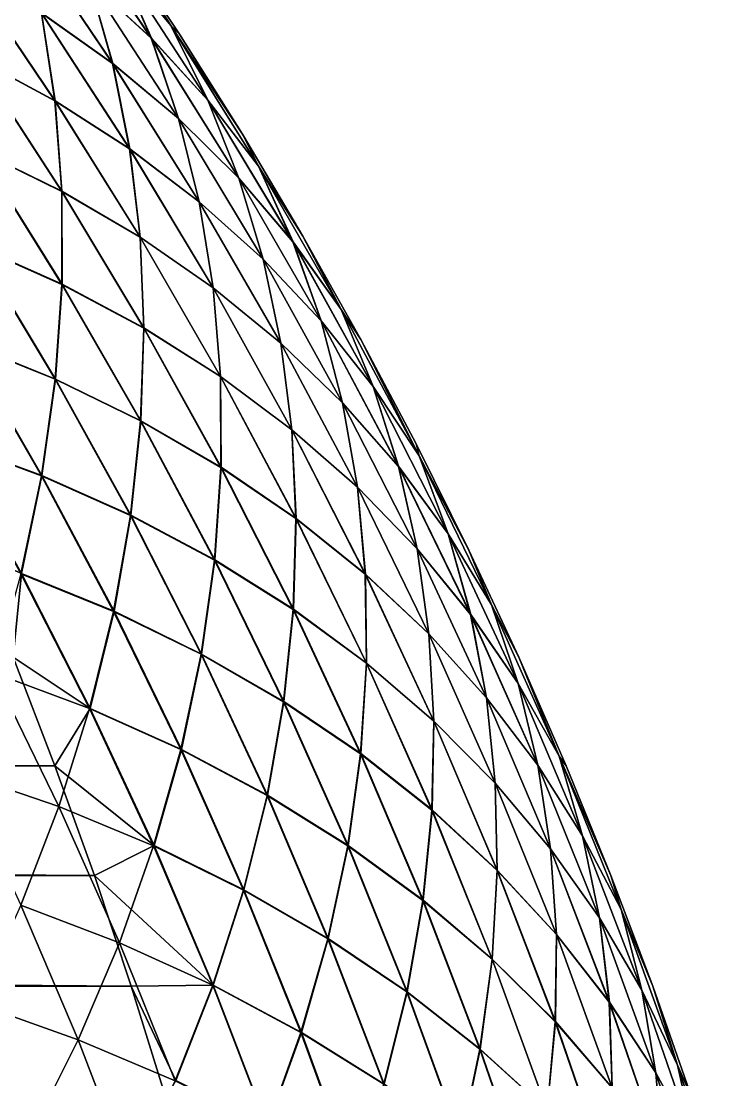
# Model space of a CAD drawing. Header units: millimetres. Extents: x -3250 to 5350, y -3250 to 3250.
# Drawn here: x 5195.3 to 5314.6, y 257.8 to 436.2 of the extents above; entities that cross this region are included whole.
import ezdxf

# ---------------------------------------------------------------- set-up
doc = ezdxf.new("R2010")
doc.units = ezdxf.units.MM
doc.header["$MEASUREMENT"] = 0
doc.layers.add('MESH_3D', color=2, linetype='CONTINUOUS')

msp = doc.modelspace()

# ---------------------------------------------------------------- linework, layer by layer
at = {"layer": 'MESH_3D'}
for points in [[(5204.92, 458.58, 25527.92), (5220.53, 435.45, 25527.92), (5210.99, 450.66, 25500)], [(5211.61, 446.26, 25555.81), (5220.53, 435.45, 25527.92), (5204.92, 458.58, 25527.92)], [(5204.92, 458.58, 5972.1), (5220.53, 435.45, 5972.1), (5211.62, 446.27, 5944.24)], [(5204.92, 458.58, 5972.1), (5210.99, 450.66, 6000), (5220.53, 435.45, 5972.1)], [(5201.73, 456.35, 25583.62), (5217.26, 433.32, 25583.62), (5211.61, 446.26, 25555.81)], [(5206.78, 443, 25611.34), (5217.26, 433.32, 25583.62), (5201.73, 456.35, 25583.62)], [(5201.74, 456.35, 5916.44), (5217.27, 433.33, 5916.44), (5206.78, 443.01, 5888.74)], [(5211.62, 446.27, 5944.24), (5217.27, 433.33, 5916.44), (5201.74, 456.35, 5916.44)], [(5195.37, 451.89, 25638.92), (5210.74, 429.09, 25638.92), (5206.78, 443, 25611.34)], [(5198.74, 437.58, 25666.33), (5210.74, 429.09, 25638.92), (5195.37, 451.89, 25638.92)], [(5195.38, 451.9, 5861.18), (5210.76, 429.1, 5861.18), (5198.76, 437.59, 5833.79)], [(5206.78, 443.01, 5888.74), (5210.76, 429.1, 5861.18), (5195.38, 451.9, 5861.18)], [(5220.53, 435.45, 25527.92), (5222.02, 434.04, 25500), (5210.99, 450.66, 25500)], [(5210.99, 450.66, 25500), (5222.02, 434.04, 25500), (5222.02, 434.04, 6000)], [(5210.99, 450.66, 25500), (5222.02, 434.04, 6000), (5210.99, 450.66, 6000)], [(5220.53, 435.45, 5972.1), (5210.99, 450.66, 6000), (5222.02, 434.04, 6000)], [(5211.61, 446.26, 25555.81), (5226.79, 422.9, 25555.81), (5220.53, 435.45, 25527.92)], [(5217.26, 433.32, 25583.62), (5226.79, 422.9, 25555.81), (5211.61, 446.26, 25555.81)], [(5211.62, 446.27, 5944.24), (5226.79, 422.9, 5944.24), (5217.27, 433.33, 5916.44)], [(5220.53, 435.45, 5972.1), (5226.79, 422.9, 5944.24), (5211.62, 446.27, 5944.24)], [(5185.86, 445.23, 25693.54), (5201.01, 422.77, 25693.54), (5198.74, 437.58, 25666.33)], [(5187.54, 430.02, 25720.51), (5201.01, 422.77, 25693.54), (5185.86, 445.23, 25693.54)], [(5185.88, 445.25, 5806.6), (5201.04, 422.79, 5806.6), (5187.58, 430.05, 5779.65)], [(5198.76, 437.59, 5833.79), (5201.04, 422.79, 5806.6), (5185.88, 445.25, 5806.6)], [(5206.78, 443.01, 5888.74), (5221.85, 419.82, 5888.74), (5210.76, 429.1, 5861.18)], [(5217.27, 433.33, 5916.44), (5221.85, 419.82, 5888.74), (5206.78, 443.01, 5888.74)], [(5206.78, 443, 25611.34), (5221.84, 419.81, 25611.34), (5217.26, 433.32, 25583.62)], [(5210.74, 429.09, 25638.92), (5221.84, 419.81, 25611.34), (5206.78, 443, 25611.34)], [(5198.74, 437.58, 25666.33), (5213.61, 414.67, 25666.33), (5210.74, 429.09, 25638.92)], [(5201.01, 422.77, 25693.54), (5213.61, 414.67, 25666.33), (5198.74, 437.58, 25666.33)], [(5198.76, 437.59, 5833.79), (5213.63, 414.68, 5833.79), (5201.04, 422.79, 5806.6)], [(5210.76, 429.1, 5861.18), (5213.63, 414.68, 5833.79), (5198.76, 437.59, 5833.79)], [(5220.53, 435.45, 25527.92), (5232.63, 417.15, 25500), (5222.02, 434.04, 25500)], [(5220.53, 435.45, 25527.92), (5235.32, 411.78, 25527.92), (5232.63, 417.15, 25500)], [(5226.79, 422.9, 25555.81), (5235.32, 411.78, 25527.92), (5220.53, 435.45, 25527.92)], [(5220.53, 435.45, 5972.1), (5235.32, 411.78, 5972.1), (5226.79, 422.9, 5944.24)], [(5220.53, 435.45, 5972.1), (5222.02, 434.04, 6000), (5232.63, 417.15, 6000)], [(5220.53, 435.45, 5972.1), (5232.63, 417.15, 6000), (5235.32, 411.78, 5972.1)], [(5222.02, 434.04, 25500), (5232.63, 417.15, 25500), (5232.63, 417.15, 6000)], [(5222.02, 434.04, 25500), (5232.63, 417.15, 6000), (5222.02, 434.04, 6000)], [(5217.26, 433.32, 25583.62), (5231.98, 409.77, 25583.62), (5226.79, 422.9, 25555.81)], [(5221.84, 419.81, 25611.34), (5231.98, 409.77, 25583.62), (5217.26, 433.32, 25583.62)], [(5217.27, 433.33, 5916.44), (5231.98, 409.78, 5916.44), (5221.85, 419.82, 5888.74)], [(5226.79, 422.9, 5944.24), (5231.98, 409.78, 5916.44), (5217.27, 433.33, 5916.44)], [(5187.54, 430.02, 25720.51), (5202.16, 407.51, 25720.51), (5201.01, 422.77, 25693.54)], [(5188.1, 414.39, 25747.21), (5202.16, 407.51, 25720.51), (5187.54, 430.02, 25720.51)], [(5187.58, 430.05, 5779.65), (5202.2, 407.54, 5779.65), (5188.15, 414.42, 5752.96)], [(5201.04, 422.79, 5806.6), (5202.2, 407.54, 5779.65), (5187.58, 430.05, 5779.65)], [(5210.74, 429.09, 25638.92), (5225.32, 405.77, 25638.92), (5221.84, 419.81, 25611.34)], [(5213.61, 414.67, 25666.33), (5225.32, 405.77, 25638.92), (5210.74, 429.09, 25638.92)], [(5210.76, 429.1, 5861.18), (5225.33, 405.78, 5861.18), (5213.63, 414.68, 5833.79)], [(5221.85, 419.82, 5888.74), (5225.33, 405.78, 5861.18), (5210.76, 429.1, 5861.18)], [(5201.01, 422.77, 25693.54), (5215.36, 399.79, 25693.54), (5213.61, 414.67, 25666.33)], [(5202.16, 407.51, 25720.51), (5215.36, 399.79, 25693.54), (5201.01, 422.77, 25693.54)], [(5201.04, 422.79, 5806.6), (5215.39, 399.81, 5806.6), (5202.2, 407.54, 5779.65)], [(5213.63, 414.68, 5833.79), (5215.39, 399.81, 5806.6), (5201.04, 422.79, 5806.6)], [(5226.79, 422.9, 25555.81), (5241.13, 399.03, 25555.81), (5235.32, 411.78, 25527.92)], [(5231.98, 409.77, 25583.62), (5241.13, 399.03, 25555.81), (5226.79, 422.9, 25555.81)], [(5226.79, 422.9, 5944.24), (5241.14, 399.03, 5944.24), (5231.98, 409.78, 5916.44)], [(5235.32, 411.78, 5972.1), (5241.14, 399.03, 5944.24), (5226.79, 422.9, 5944.24)], [(5221.84, 419.81, 25611.34), (5236.08, 396.11, 25611.34), (5231.98, 409.77, 25583.62)], [(5225.32, 405.77, 25638.92), (5236.08, 396.11, 25611.34), (5221.84, 419.81, 25611.34)], [(5221.85, 419.82, 5888.74), (5236.09, 396.11, 5888.74), (5225.33, 405.78, 5861.18)], [(5231.98, 409.78, 5916.44), (5236.09, 396.11, 5888.74), (5221.85, 419.82, 5888.74)], [(5235.32, 411.78, 25527.92), (5242.82, 400, 25500), (5232.63, 417.15, 25500)], [(5232.63, 417.15, 25500), (5242.82, 400, 25500), (5242.82, 400, 6000)], [(5232.63, 417.15, 25500), (5242.82, 400, 6000), (5232.63, 417.15, 6000)], [(5235.32, 411.78, 5972.1), (5232.63, 417.15, 6000), (5242.82, 400, 6000)], [(5187.52, 398.37, 25773.62), (5202.17, 391.86, 25747.21), (5188.1, 414.39, 25747.21)], [(5188.15, 414.42, 5752.96), (5202.22, 391.89, 5752.96), (5187.58, 398.41, 5726.58)], [(5188.1, 414.39, 25747.21), (5202.17, 391.86, 25747.21), (5202.16, 407.51, 25720.51)], [(5202.2, 407.54, 5779.65), (5202.22, 391.89, 5752.96), (5188.15, 414.42, 5752.96)], [(5213.61, 414.67, 25666.33), (5227.68, 391.26, 25666.33), (5225.32, 405.77, 25638.92)], [(5215.36, 399.79, 25693.54), (5227.68, 391.26, 25666.33), (5213.61, 414.67, 25666.33)], [(5213.63, 414.68, 5833.79), (5227.7, 391.27, 5833.79), (5215.39, 399.81, 5806.6)], [(5225.33, 405.78, 5861.18), (5227.7, 391.27, 5833.79), (5213.63, 414.68, 5833.79)], [(5235.32, 411.78, 25527.92), (5249.27, 387.61, 25527.92), (5242.82, 400, 25500)], [(5241.13, 399.03, 25555.81), (5249.27, 387.61, 25527.92), (5235.32, 411.78, 25527.92)], [(5235.32, 411.78, 5972.1), (5242.82, 400, 6000), (5249.27, 387.61, 5972.1)], [(5235.32, 411.78, 5972.1), (5249.27, 387.61, 5972.1), (5241.14, 399.03, 5944.24)], [(5231.98, 409.78, 5916.44), (5245.87, 385.73, 5916.44), (5236.09, 396.11, 5888.74)], [(5241.14, 399.03, 5944.24), (5245.87, 385.73, 5916.44), (5231.98, 409.78, 5916.44)], [(5231.98, 409.77, 25583.62), (5245.86, 385.72, 25583.62), (5241.13, 399.03, 25555.81)], [(5236.08, 396.11, 25611.34), (5245.86, 385.72, 25583.62), (5231.98, 409.77, 25583.62)], [(5202.16, 407.51, 25720.51), (5215.98, 384.5, 25720.51), (5215.36, 399.79, 25693.54)], [(5202.17, 391.86, 25747.21), (5215.98, 384.5, 25720.51), (5202.16, 407.51, 25720.51)], [(5202.2, 407.54, 5779.65), (5216.02, 384.53, 5779.65), (5202.22, 391.89, 5752.96)], [(5215.39, 399.81, 5806.6), (5216.02, 384.53, 5779.65), (5202.2, 407.54, 5779.65)], [(5225.32, 405.77, 25638.92), (5239.07, 381.96, 25638.92), (5236.08, 396.11, 25611.34)], [(5227.68, 391.26, 25666.33), (5239.07, 381.96, 25638.92), (5225.32, 405.77, 25638.92)], [(5225.33, 405.78, 5861.18), (5239.08, 381.96, 5861.18), (5227.7, 391.27, 5833.79)], [(5236.09, 396.11, 5888.74), (5239.08, 381.96, 5861.18), (5225.33, 405.78, 5861.18)], [(5215.36, 399.79, 25693.54), (5228.91, 376.33, 25693.54), (5227.68, 391.26, 25666.33)], [(5215.98, 384.5, 25720.51), (5228.91, 376.33, 25693.54), (5215.36, 399.79, 25693.54)], [(5215.39, 399.81, 5806.6), (5228.94, 376.34, 5806.6), (5216.02, 384.53, 5779.65)], [(5227.7, 391.27, 5833.79), (5228.94, 376.34, 5806.6), (5215.39, 399.81, 5806.6)], [(5249.27, 387.61, 25527.92), (5252.58, 382.6, 25500), (5242.82, 400, 25500)], [(5242.82, 400, 25500), (5252.58, 382.6, 25500), (5252.58, 382.6, 6000)], [(5242.82, 400, 25500), (5252.58, 382.6, 6000), (5242.82, 400, 6000)], [(5249.27, 387.61, 5972.1), (5242.82, 400, 6000), (5252.58, 382.6, 6000)], [(5185.8, 382.03, 25799.69), (5201.04, 375.88, 25773.62), (5187.52, 398.37, 25773.62)], [(5187.58, 398.41, 5726.58), (5201.1, 375.91, 5726.58), (5185.87, 382.07, 5700.52)], [(5187.52, 398.37, 25773.62), (5201.04, 375.88, 25773.62), (5202.17, 391.86, 25747.21)], [(5202.22, 391.89, 5752.96), (5201.1, 375.91, 5726.58), (5187.58, 398.41, 5726.58)], [(5241.13, 399.03, 25555.81), (5254.64, 374.66, 25555.81), (5249.27, 387.61, 25527.92)], [(5245.86, 385.72, 25583.62), (5254.64, 374.66, 25555.81), (5241.13, 399.03, 25555.81)], [(5241.14, 399.03, 5944.24), (5254.64, 374.66, 5944.24), (5245.87, 385.73, 5916.44)], [(5249.27, 387.61, 5972.1), (5254.64, 374.66, 5944.24), (5241.14, 399.03, 5944.24)], [(5236.08, 396.11, 25611.34), (5249.48, 371.92, 25611.34), (5245.86, 385.72, 25583.62)], [(5239.07, 381.96, 25638.92), (5249.48, 371.92, 25611.34), (5236.08, 396.11, 25611.34)], [(5236.09, 396.11, 5888.74), (5249.49, 371.93, 5888.74), (5239.08, 381.96, 5861.18)], [(5245.87, 385.73, 5916.44), (5249.49, 371.93, 5888.74), (5236.09, 396.11, 5888.74)], [(5201.04, 375.88, 25773.62), (5215.45, 368.87, 25747.21), (5202.17, 391.86, 25747.21)], [(5202.22, 391.89, 5752.96), (5215.5, 368.89, 5752.96), (5201.1, 375.91, 5726.58)], [(5202.17, 391.86, 25747.21), (5215.45, 368.87, 25747.21), (5215.98, 384.5, 25720.51)], [(5216.02, 384.53, 5779.65), (5215.5, 368.89, 5752.96), (5202.22, 391.89, 5752.96)], [(5227.68, 391.26, 25666.33), (5240.92, 367.37, 25666.33), (5239.07, 381.96, 25638.92)], [(5228.91, 376.33, 25693.54), (5240.92, 367.37, 25666.33), (5227.68, 391.26, 25666.33)], [(5227.7, 391.27, 5833.79), (5240.94, 367.38, 5833.79), (5228.94, 376.34, 5806.6)], [(5239.08, 381.96, 5861.18), (5240.94, 367.38, 5833.79), (5227.7, 391.27, 5833.79)], [(5249.27, 387.61, 25527.92), (5262.37, 362.97, 25527.92), (5252.58, 382.6, 25500)], [(5254.64, 374.66, 25555.81), (5262.37, 362.97, 25527.92), (5249.27, 387.61, 25527.92)], [(5249.27, 387.61, 5972.1), (5252.58, 382.6, 6000), (5262.37, 362.97, 5972.1)], [(5249.27, 387.61, 5972.1), (5262.37, 362.97, 5972.1), (5254.64, 374.66, 5944.24)], [(5245.86, 385.72, 25583.62), (5258.9, 361.2, 25583.62), (5254.64, 374.66, 25555.81)], [(5249.48, 371.92, 25611.34), (5258.9, 361.2, 25583.62), (5245.86, 385.72, 25583.62)], [(5245.87, 385.73, 5916.44), (5258.91, 361.21, 5916.44), (5249.49, 371.93, 5888.74)], [(5254.64, 374.66, 5944.24), (5258.91, 361.21, 5916.44), (5245.87, 385.73, 5916.44)], [(5215.45, 368.87, 25747.21), (5228.99, 361.03, 25720.51), (5215.98, 384.5, 25720.51)], [(5216.02, 384.53, 5779.65), (5229.03, 361.05, 5779.65), (5215.5, 368.89, 5752.96)], [(5215.98, 384.5, 25720.51), (5228.99, 361.03, 25720.51), (5228.91, 376.33, 25693.54)], [(5228.94, 376.34, 5806.6), (5229.03, 361.05, 5779.65), (5216.02, 384.53, 5779.65)], [(5182.92, 365.42, 25825.39), (5198.75, 359.61, 25799.69), (5185.8, 382.03, 25799.69)], [(5185.87, 382.07, 5700.52), (5198.82, 359.65, 5700.52), (5183.01, 365.47, 5674.84)], [(5185.8, 382.03, 25799.69), (5198.75, 359.61, 25799.69), (5201.04, 375.88, 25773.62)], [(5201.1, 375.91, 5726.58), (5198.82, 359.65, 5700.52), (5185.87, 382.07, 5700.52)], [(5239.07, 381.96, 25638.92), (5251.98, 357.67, 25638.92), (5249.48, 371.92, 25611.34)], [(5240.92, 367.37, 25666.33), (5251.98, 357.67, 25638.92), (5239.07, 381.96, 25638.92)], [(5239.08, 381.96, 5861.18), (5251.99, 357.68, 5861.18), (5240.94, 367.38, 5833.79)], [(5249.49, 371.93, 5888.74), (5251.99, 357.68, 5861.18), (5239.08, 381.96, 5861.18)], [(5262.37, 362.97, 25527.92), (5261.9, 364.97, 25500), (5252.58, 382.6, 25500)], [(5252.58, 382.6, 25500), (5261.9, 364.97, 25500), (5261.9, 364.97, 6000)], [(5252.58, 382.6, 25500), (5261.9, 364.97, 6000), (5252.58, 382.6, 6000)], [(5262.37, 362.97, 5972.1), (5252.58, 382.6, 6000), (5261.9, 364.97, 6000)], [(5228.94, 376.34, 5806.6), (5241.66, 352.42, 5806.6), (5229.03, 361.05, 5779.65)], [(5240.94, 367.38, 5833.79), (5241.66, 352.42, 5806.6), (5228.94, 376.34, 5806.6)], [(5198.75, 359.61, 25799.69), (5213.76, 352.93, 25773.62), (5201.04, 375.88, 25773.62)], [(5201.1, 375.91, 5726.58), (5213.82, 352.96, 5726.58), (5198.82, 359.65, 5700.52)], [(5201.04, 375.88, 25773.62), (5213.76, 352.93, 25773.62), (5215.45, 368.87, 25747.21)], [(5215.5, 368.89, 5752.96), (5213.82, 352.96, 5726.58), (5201.1, 375.91, 5726.58)], [(5228.91, 376.33, 25693.54), (5241.63, 352.4, 25693.54), (5240.92, 367.37, 25666.33)], [(5228.99, 361.03, 25720.51), (5241.63, 352.4, 25693.54), (5228.91, 376.33, 25693.54)], [(5254.64, 374.66, 25555.81), (5267.28, 349.84, 25555.81), (5262.37, 362.97, 25527.92)], [(5258.9, 361.2, 25583.62), (5267.28, 349.84, 25555.81), (5254.64, 374.66, 25555.81)], [(5254.64, 374.66, 5944.24), (5267.29, 349.84, 5944.24), (5258.91, 361.21, 5916.44)], [(5262.37, 362.97, 5972.1), (5267.29, 349.84, 5944.24), (5254.64, 374.66, 5944.24)], [(5249.48, 371.92, 25611.34), (5262.04, 347.28, 25611.34), (5258.9, 361.2, 25583.62)], [(5251.98, 357.67, 25638.92), (5262.04, 347.28, 25611.34), (5249.48, 371.92, 25611.34)], [(5249.49, 371.93, 5888.74), (5262.05, 347.29, 5888.74), (5251.99, 357.68, 5861.18)], [(5258.91, 361.21, 5916.44), (5262.05, 347.29, 5888.74), (5249.49, 371.93, 5888.74)], [(5213.76, 352.93, 25773.62), (5227.92, 345.42, 25747.21), (5215.45, 368.87, 25747.21)], [(5215.5, 368.89, 5752.96), (5227.97, 345.44, 5752.96), (5213.82, 352.96, 5726.58)], [(5215.45, 368.87, 25747.21), (5227.92, 345.42, 25747.21), (5228.99, 361.03, 25720.51)], [(5229.03, 361.05, 5779.65), (5227.97, 345.44, 5752.96), (5215.5, 368.89, 5752.96)], [(5240.92, 367.37, 25666.33), (5253.32, 343.03, 25666.33), (5251.98, 357.67, 25638.92)], [(5241.63, 352.4, 25693.54), (5253.32, 343.03, 25666.33), (5240.92, 367.37, 25666.33)], [(5240.94, 367.38, 5833.79), (5253.35, 343.04, 5833.79), (5241.66, 352.42, 5806.6)], [(5251.99, 357.68, 5861.18), (5253.35, 343.04, 5833.79), (5240.94, 367.38, 5833.79)], [(5182.92, 365.42, 25825.39), (5195.29, 343.11, 25825.39), (5198.75, 359.61, 25799.69)], [(5183.01, 365.47, 5674.84), (5195.38, 343.15, 5674.84), (5186.53, 347.11, 5661.84)], [(5198.82, 359.65, 5700.52), (5195.38, 343.15, 5674.84), (5183.01, 365.47, 5674.84)], [(5262.37, 362.97, 25527.92), (5270.78, 347.11, 25500), (5261.9, 364.97, 25500)], [(5261.9, 364.97, 25500), (5270.78, 347.11, 25500), (5270.78, 347.11, 6000)], [(5261.9, 364.97, 25500), (5270.78, 347.11, 6000), (5261.9, 364.97, 6000)], [(5262.37, 362.97, 5972.1), (5261.9, 364.97, 6000), (5270.78, 347.11, 6000)], [(5262.37, 362.97, 25527.92), (5274.6, 337.89, 25527.92), (5270.78, 347.11, 25500)], [(5267.28, 349.84, 25555.81), (5274.6, 337.89, 25527.92), (5262.37, 362.97, 25527.92)], [(5262.37, 362.97, 5972.1), (5274.61, 337.89, 5972.1), (5267.29, 349.84, 5944.24)], [(5262.37, 362.97, 5972.1), (5270.78, 347.11, 6000), (5274.61, 337.89, 5972.1)], [(5227.92, 345.42, 25747.21), (5241.18, 337.11, 25720.51), (5228.99, 361.03, 25720.51)], [(5229.03, 361.05, 5779.65), (5241.22, 337.13, 5779.65), (5227.97, 345.44, 5752.96)], [(5228.99, 361.03, 25720.51), (5241.18, 337.11, 25720.51), (5241.63, 352.4, 25693.54)], [(5241.66, 352.42, 5806.6), (5241.22, 337.13, 5779.65), (5229.03, 361.05, 5779.65)], [(5258.9, 361.2, 25583.62), (5271.07, 336.24, 25583.62), (5267.28, 349.84, 25555.81)], [(5262.04, 347.28, 25611.34), (5271.07, 336.24, 25583.62), (5258.9, 361.2, 25583.62)], [(5258.91, 361.21, 5916.44), (5271.08, 336.25, 5916.44), (5262.05, 347.29, 5888.74)], [(5267.29, 349.84, 5944.24), (5271.08, 336.25, 5916.44), (5258.91, 361.21, 5916.44)], [(5195.29, 343.11, 25825.39), (5210.9, 336.75, 25799.69), (5198.75, 359.61, 25799.69)], [(5198.82, 359.65, 5700.52), (5210.98, 336.78, 5700.52), (5195.38, 343.15, 5674.84)], [(5198.75, 359.61, 25799.69), (5210.9, 336.75, 25799.69), (5213.76, 352.93, 25773.62)], [(5213.82, 352.96, 5726.58), (5210.98, 336.78, 5700.52), (5198.82, 359.65, 5700.52)], [(5251.98, 357.67, 25638.92), (5264.03, 332.96, 25638.92), (5262.04, 347.28, 25611.34)], [(5253.32, 343.03, 25666.33), (5264.03, 332.96, 25638.92), (5251.98, 357.67, 25638.92)], [(5251.99, 357.68, 5861.18), (5264.05, 332.97, 5861.18), (5253.35, 343.04, 5833.79)], [(5262.05, 347.29, 5888.74), (5264.05, 332.97, 5861.18), (5251.99, 357.68, 5861.18)], [(5210.9, 336.75, 25799.69), (5225.67, 329.55, 25773.62), (5213.76, 352.93, 25773.62)], [(5213.82, 352.96, 5726.58), (5225.74, 329.58, 5726.58), (5210.98, 336.78, 5700.52)], [(5213.76, 352.93, 25773.62), (5225.67, 329.55, 25773.62), (5227.92, 345.42, 25747.21)], [(5227.97, 345.44, 5752.96), (5225.74, 329.58, 5726.58), (5213.82, 352.96, 5726.58)], [(5241.18, 337.11, 25720.51), (5253.51, 328.05, 25693.54), (5241.63, 352.4, 25693.54)], [(5241.66, 352.42, 5806.6), (5253.54, 328.07, 5806.6), (5241.22, 337.13, 5779.65)], [(5241.63, 352.4, 25693.54), (5253.51, 328.05, 25693.54), (5253.32, 343.03, 25666.33)], [(5253.35, 343.04, 5833.79), (5253.54, 328.07, 5806.6), (5241.66, 352.42, 5806.6)], [(5267.28, 349.84, 25555.81), (5279.06, 324.6, 25555.81), (5274.6, 337.89, 25527.92)], [(5271.07, 336.24, 25583.62), (5279.06, 324.6, 25555.81), (5267.28, 349.84, 25555.81)], [(5267.29, 349.84, 5944.24), (5279.06, 324.6, 5944.24), (5271.08, 336.25, 5916.44)], [(5274.61, 337.89, 5972.1), (5279.06, 324.6, 5944.24), (5267.29, 349.84, 5944.24)], [(5195.38, 343.15, 5674.84), (5193.97, 329.03, 5657.89), (5186.53, 347.11, 5661.84)], [(5262.04, 347.28, 25611.34), (5273.72, 322.22, 25611.34), (5271.07, 336.24, 25583.62)], [(5264.03, 332.96, 25638.92), (5273.72, 322.22, 25611.34), (5262.04, 347.28, 25611.34)], [(5262.05, 347.29, 5888.74), (5273.73, 322.23, 5888.74), (5264.05, 332.97, 5861.18)], [(5271.08, 336.25, 5916.44), (5273.73, 322.23, 5888.74), (5262.05, 347.29, 5888.74)], [(5274.6, 337.89, 25527.92), (5279.2, 329.03, 25500), (5270.78, 347.11, 25500)], [(5270.78, 347.11, 25500), (5279.2, 329.03, 25500), (5279.2, 329.03, 6000)], [(5270.78, 347.11, 25500), (5279.2, 329.03, 6000), (5270.78, 347.11, 6000)], [(5274.61, 337.89, 5972.1), (5270.78, 347.11, 6000), (5279.2, 329.03, 6000)], [(5225.67, 329.55, 25773.62), (5239.56, 321.55, 25747.21), (5227.92, 345.42, 25747.21)], [(5227.97, 345.44, 5752.96), (5239.61, 321.57, 5752.96), (5225.74, 329.58, 5726.58)], [(5227.92, 345.42, 25747.21), (5239.56, 321.55, 25747.21), (5241.18, 337.11, 25720.51)], [(5241.22, 337.13, 5779.65), (5239.61, 321.57, 5752.96), (5227.97, 345.44, 5752.96)], [(5190.67, 326.44, 25850.7), (5206.87, 320.38, 25825.39), (5195.29, 343.11, 25825.39)], [(5195.38, 343.15, 5674.84), (5206.96, 320.42, 5674.84), (5193.97, 329.03, 5657.89)], [(5195.29, 343.11, 25825.39), (5206.87, 320.38, 25825.39), (5210.9, 336.75, 25799.69)], [(5210.98, 336.78, 5700.52), (5206.96, 320.42, 5674.84), (5195.38, 343.15, 5674.84)], [(5253.32, 343.03, 25666.33), (5264.87, 318.28, 25666.33), (5264.03, 332.96, 25638.92)], [(5253.51, 328.05, 25693.54), (5264.87, 318.28, 25666.33), (5253.32, 343.03, 25666.33)], [(5253.35, 343.04, 5833.79), (5264.89, 318.29, 5833.79), (5253.54, 328.07, 5806.6)], [(5264.05, 332.97, 5861.18), (5264.89, 318.29, 5833.79), (5253.35, 343.04, 5833.79)], [(5239.56, 321.55, 25747.21), (5252.53, 312.78, 25720.51), (5241.18, 337.11, 25720.51)], [(5241.22, 337.13, 5779.65), (5252.57, 312.8, 5779.65), (5239.61, 321.57, 5752.96)], [(5241.18, 337.11, 25720.51), (5252.53, 312.78, 25720.51), (5253.51, 328.05, 25693.54)], [(5253.54, 328.07, 5806.6), (5252.57, 312.8, 5779.65), (5241.22, 337.13, 5779.65)], [(5274.6, 337.89, 25527.92), (5285.96, 312.39, 25527.92), (5279.2, 329.03, 25500)], [(5279.06, 324.6, 25555.81), (5285.96, 312.39, 25527.92), (5274.6, 337.89, 25527.92)], [(5274.61, 337.89, 5972.1), (5285.96, 312.39, 5972.1), (5279.06, 324.6, 5944.24)], [(5274.61, 337.89, 5972.1), (5279.2, 329.03, 6000), (5285.96, 312.39, 5972.1)], [(5206.87, 320.38, 25825.39), (5222.25, 313.48, 25799.69), (5210.9, 336.75, 25799.69)], [(5210.98, 336.78, 5700.52), (5222.33, 313.51, 5700.52), (5206.96, 320.42, 5674.84)], [(5210.9, 336.75, 25799.69), (5222.25, 313.48, 25799.69), (5225.67, 329.55, 25773.62)], [(5225.74, 329.58, 5726.58), (5222.33, 313.51, 5700.52), (5210.98, 336.78, 5700.52)], [(5271.07, 336.24, 25583.62), (5282.37, 310.87, 25583.62), (5279.06, 324.6, 25555.81)], [(5273.72, 322.22, 25611.34), (5282.37, 310.87, 25583.62), (5271.07, 336.24, 25583.62)], [(5271.08, 336.25, 5916.44), (5282.38, 310.88, 5916.44), (5273.73, 322.23, 5888.74)], [(5279.06, 324.6, 5944.24), (5282.38, 310.88, 5916.44), (5271.08, 336.25, 5916.44)], [(5264.03, 332.96, 25638.92), (5275.22, 307.84, 25638.92), (5273.72, 322.22, 25611.34)], [(5264.87, 318.28, 25666.33), (5275.22, 307.84, 25638.92), (5264.03, 332.96, 25638.92)], [(5264.05, 332.97, 5861.18), (5275.23, 307.84, 5861.18), (5264.89, 318.29, 5833.79)], [(5273.73, 322.23, 5888.74), (5275.23, 307.84, 5861.18), (5264.05, 332.97, 5861.18)], [(2644.47, 327.77, 857.62), (5193.97, 329.03, 5657.89), (5201.02, 310.75, 5654.15)], [(5206.96, 320.42, 5674.84), (5201.02, 310.75, 5654.15), (5193.97, 329.03, 5657.89)], [(5222.25, 313.48, 25799.69), (5236.76, 305.77, 25773.62), (5225.67, 329.55, 25773.62)], [(5225.74, 329.58, 5726.58), (5236.83, 305.79, 5726.58), (5222.33, 313.51, 5700.52)], [(5225.67, 329.55, 25773.62), (5236.76, 305.77, 25773.62), (5239.56, 321.55, 25747.21)], [(5239.61, 321.57, 5752.96), (5236.83, 305.79, 5726.58), (5225.74, 329.58, 5726.58)], [(5285.96, 312.39, 25527.92), (5287.18, 310.75, 25500), (5279.2, 329.03, 25500)], [(5279.2, 329.03, 25500), (5287.18, 310.75, 25500), (5287.18, 310.75, 6000)], [(5279.2, 329.03, 25500), (5287.18, 310.75, 6000), (5279.2, 329.03, 6000)], [(5285.96, 312.39, 5972.1), (5279.2, 329.03, 6000), (5287.18, 310.75, 6000)], [(2651.46, 309.54, 853.91), (2644.47, 327.77, 857.62), (5201.02, 310.75, 5654.15)], [(5184.87, 309.65, 25875.58), (5201.67, 303.88, 25850.7), (5190.67, 326.44, 25850.7)], [(5190.67, 326.44, 25850.7), (5201.67, 303.88, 25850.7), (5206.87, 320.38, 25825.39)], [(5252.53, 312.78, 25720.51), (5264.53, 303.3, 25693.54), (5253.51, 328.05, 25693.54)], [(5253.54, 328.07, 5806.6), (5264.56, 303.31, 5806.6), (5252.57, 312.8, 5779.65)], [(5253.51, 328.05, 25693.54), (5264.53, 303.3, 25693.54), (5264.87, 318.28, 25666.33)], [(5264.89, 318.29, 5833.79), (5264.56, 303.31, 5806.6), (5253.54, 328.07, 5806.6)], [(5279.06, 324.6, 25555.81), (5289.94, 298.96, 25555.81), (5285.96, 312.39, 25527.92)], [(5282.37, 310.87, 25583.62), (5289.94, 298.96, 25555.81), (5279.06, 324.6, 25555.81)], [(5279.06, 324.6, 5944.24), (5289.94, 298.96, 5944.24), (5282.38, 310.88, 5916.44)], [(5285.96, 312.39, 5972.1), (5289.94, 298.96, 5944.24), (5279.06, 324.6, 5944.24)], [(5236.76, 305.77, 25773.62), (5250.36, 297.29, 25747.21), (5239.56, 321.55, 25747.21)], [(5239.61, 321.57, 5752.96), (5250.41, 297.31, 5752.96), (5236.83, 305.79, 5726.58)], [(5239.56, 321.55, 25747.21), (5250.36, 297.29, 25747.21), (5252.53, 312.78, 25720.51)], [(5252.57, 312.8, 5779.65), (5250.41, 297.31, 5752.96), (5239.61, 321.57, 5752.96)], [(5273.72, 322.22, 25611.34), (5284.53, 296.77, 25611.34), (5282.37, 310.87, 25583.62)], [(5275.22, 307.84, 25638.92), (5284.53, 296.77, 25611.34), (5273.72, 322.22, 25611.34)], [(5273.73, 322.23, 5888.74), (5284.54, 296.77, 5888.74), (5275.23, 307.84, 5861.18)], [(5282.38, 310.88, 5916.44), (5284.54, 296.77, 5888.74), (5273.73, 322.23, 5888.74)], [(5206.96, 320.42, 5674.84), (5217.74, 297.3, 5674.84), (5201.02, 310.75, 5654.15)], [(5201.67, 303.88, 25850.7), (5217.65, 297.26, 25825.39), (5206.87, 320.38, 25825.39)], [(5206.87, 320.38, 25825.39), (5217.65, 297.26, 25825.39), (5222.25, 313.48, 25799.69)], [(5222.33, 313.51, 5700.52), (5217.74, 297.3, 5674.84), (5206.96, 320.42, 5674.84)], [(5264.53, 303.3, 25693.54), (5275.54, 293.14, 25666.33), (5264.87, 318.28, 25666.33)], [(5264.89, 318.29, 5833.79), (5275.56, 293.15, 5833.79), (5264.56, 303.31, 5806.6)], [(5264.87, 318.28, 25666.33), (5275.54, 293.14, 25666.33), (5275.22, 307.84, 25638.92)], [(5275.23, 307.84, 5861.18), (5275.56, 293.15, 5833.79), (5264.89, 318.29, 5833.79)], [(5217.65, 297.26, 25825.39), (5232.78, 289.82, 25799.69), (5222.25, 313.48, 25799.69)], [(5222.33, 313.51, 5700.52), (5232.86, 289.86, 5700.52), (5217.74, 297.3, 5674.84)], [(5222.25, 313.48, 25799.69), (5232.78, 289.82, 25799.69), (5236.76, 305.77, 25773.62)], [(5236.83, 305.79, 5726.58), (5232.86, 289.86, 5700.52), (5222.33, 313.51, 5700.52)], [(5250.36, 297.29, 25747.21), (5263.01, 288.08, 25720.51), (5252.53, 312.78, 25720.51)], [(5252.57, 312.8, 5779.65), (5263.05, 288.09, 5779.65), (5250.41, 297.31, 5752.96)], [(5252.53, 312.78, 25720.51), (5263.01, 288.08, 25720.51), (5264.53, 303.3, 25693.54)], [(5264.56, 303.31, 5806.6), (5263.05, 288.09, 5779.65), (5252.57, 312.8, 5779.65)], [(5285.96, 312.39, 25527.92), (5294.7, 292.27, 25500), (5287.18, 310.75, 25500)], [(5285.96, 312.39, 25527.92), (5296.41, 286.52, 25527.92), (5294.7, 292.27, 25500)], [(5289.94, 298.96, 25555.81), (5296.41, 286.52, 25527.92), (5285.96, 312.39, 25527.92)], [(5285.96, 312.39, 5972.1), (5294.7, 292.27, 6000), (5296.41, 286.52, 5972.1)], [(5285.96, 312.39, 5972.1), (5287.18, 310.75, 6000), (5294.7, 292.27, 6000)], [(5285.96, 312.39, 5972.1), (5296.41, 286.52, 5972.1), (5289.94, 298.96, 5944.24)], [(2651.46, 309.54, 853.91), (5201.02, 310.75, 5654.15), (5207.66, 292.27, 5650.62)], [(5217.74, 297.3, 5674.84), (5207.66, 292.27, 5650.62), (5201.02, 310.75, 5654.15)], [(5282.37, 310.87, 25583.62), (5292.77, 285.12, 25583.62), (5289.94, 298.96, 25555.81)], [(5284.53, 296.77, 25611.34), (5292.77, 285.12, 25583.62), (5282.37, 310.87, 25583.62)], [(5282.38, 310.88, 5916.44), (5292.78, 285.13, 5916.44), (5284.54, 296.77, 5888.74)], [(5289.94, 298.96, 5944.24), (5292.78, 285.13, 5916.44), (5282.38, 310.88, 5916.44)], [(5287.18, 310.75, 25500), (5294.7, 292.27, 25500), (5294.7, 292.27, 6000)], [(5287.18, 310.75, 25500), (5294.7, 292.27, 6000), (5287.18, 310.75, 6000)], [(2658.05, 291.13, 850.41), (2651.46, 309.54, 853.91), (5207.66, 292.27, 5650.62)], [(5184.87, 309.65, 25875.58), (5195.29, 287.3, 25875.58), (5201.67, 303.88, 25850.7)], [(5275.22, 307.84, 25638.92), (5285.52, 282.34, 25638.92), (5284.53, 296.77, 25611.34)], [(5275.54, 293.14, 25666.33), (5285.52, 282.34, 25638.92), (5275.22, 307.84, 25638.92)], [(5275.23, 307.84, 5861.18), (5285.53, 282.35, 5861.18), (5275.56, 293.15, 5833.79)], [(5284.54, 296.77, 5888.74), (5285.53, 282.35, 5861.18), (5275.23, 307.84, 5861.18)], [(5232.78, 289.82, 25799.69), (5247.01, 281.61, 25773.62), (5236.76, 305.77, 25773.62)], [(5236.83, 305.79, 5726.58), (5247.08, 281.64, 5726.58), (5232.86, 289.86, 5700.52)], [(5236.76, 305.77, 25773.62), (5247.01, 281.61, 25773.62), (5250.36, 297.29, 25747.21)], [(5250.41, 297.31, 5752.96), (5247.08, 281.64, 5726.58), (5236.83, 305.79, 5726.58)], [(5195.29, 287.3, 25875.58), (5211.88, 280.95, 25850.7), (5201.67, 303.88, 25850.7)], [(5201.67, 303.88, 25850.7), (5211.88, 280.95, 25850.7), (5217.65, 297.26, 25825.39)], [(5263.01, 288.08, 25720.51), (5274.68, 278.18, 25693.54), (5264.53, 303.3, 25693.54)], [(5264.56, 303.31, 5806.6), (5274.71, 278.19, 5806.6), (5263.05, 288.09, 5779.65)], [(5264.53, 303.3, 25693.54), (5274.68, 278.18, 25693.54), (5275.54, 293.14, 25666.33)], [(5275.56, 293.15, 5833.79), (5274.71, 278.19, 5806.6), (5264.56, 303.31, 5806.6)], [(5289.94, 298.96, 25555.81), (5299.92, 272.95, 25555.81), (5296.41, 286.52, 25527.92)], [(5292.77, 285.12, 25583.62), (5299.92, 272.95, 25555.81), (5289.94, 298.96, 25555.81)], [(5289.94, 298.96, 5944.24), (5299.93, 272.95, 5944.24), (5292.78, 285.13, 5916.44)], [(5296.41, 286.52, 5972.1), (5299.93, 272.95, 5944.24), (5289.94, 298.96, 5944.24)], [(5217.74, 297.3, 5674.84), (5227.71, 273.81, 5674.84), (5207.66, 292.27, 5650.62)], [(5211.88, 280.95, 25850.7), (5227.62, 273.78, 25825.39), (5217.65, 297.26, 25825.39)], [(5217.65, 297.26, 25825.39), (5227.62, 273.78, 25825.39), (5232.78, 289.82, 25799.69)], [(5232.86, 289.86, 5700.52), (5227.71, 273.81, 5674.84), (5217.74, 297.3, 5674.84)], [(5247.01, 281.61, 25773.62), (5260.31, 272.66, 25747.21), (5250.36, 297.29, 25747.21)], [(5250.41, 297.31, 5752.96), (5260.36, 272.68, 5752.96), (5247.08, 281.64, 5726.58)], [(5250.36, 297.29, 25747.21), (5260.31, 272.66, 25747.21), (5263.01, 288.08, 25720.51)], [(5263.05, 288.09, 5779.65), (5260.36, 272.68, 5752.96), (5250.41, 297.31, 5752.96)], [(5284.53, 296.77, 25611.34), (5294.44, 270.95, 25611.34), (5292.77, 285.12, 25583.62)], [(5285.52, 282.34, 25638.92), (5294.44, 270.95, 25611.34), (5284.53, 296.77, 25611.34)], [(5284.54, 296.77, 5888.74), (5294.45, 270.96, 5888.74), (5285.53, 282.35, 5861.18)], [(5292.78, 285.13, 5916.44), (5294.45, 270.96, 5888.74), (5284.54, 296.77, 5888.74)], [(5274.68, 278.18, 25693.54), (5285.33, 267.64, 25666.33), (5275.54, 293.14, 25666.33)], [(5275.56, 293.15, 5833.79), (5285.35, 267.65, 5833.79), (5274.71, 278.19, 5806.6)], [(5275.54, 293.14, 25666.33), (5285.33, 267.64, 25666.33), (5285.52, 282.34, 25638.92)], [(5285.53, 282.35, 5861.18), (5285.35, 267.65, 5833.79), (5275.56, 293.15, 5833.79)], [(2658.05, 291.13, 850.41), (5207.66, 292.27, 5650.62), (5213.89, 273.62, 5647.31)], [(2664.23, 272.54, 847.13), (2658.05, 291.13, 850.41), (5213.89, 273.62, 5647.31)], [(5227.71, 273.81, 5674.84), (5213.89, 273.62, 5647.31), (5207.66, 292.27, 5650.62)], [(5296.41, 286.52, 25527.92), (5301.75, 273.62, 25500), (5294.7, 292.27, 25500)], [(5294.7, 292.27, 25500), (5301.75, 273.62, 25500), (5301.75, 273.62, 6000)], [(5294.7, 292.27, 25500), (5301.75, 273.62, 6000), (5294.7, 292.27, 6000)], [(5296.41, 286.52, 5972.1), (5294.7, 292.27, 6000), (5301.75, 273.62, 6000)], [(5227.62, 273.78, 25825.39), (5242.48, 265.82, 25799.69), (5232.78, 289.82, 25799.69)], [(5232.86, 289.86, 5700.52), (5242.56, 265.85, 5700.52), (5227.71, 273.81, 5674.84)], [(5232.78, 289.82, 25799.69), (5242.48, 265.82, 25799.69), (5247.01, 281.61, 25773.62)], [(5247.08, 281.64, 5726.58), (5242.56, 265.85, 5700.52), (5232.86, 289.86, 5700.52)], [(5187.74, 270.71, 25900), (5204.92, 264.61, 25875.58), (5195.29, 287.3, 25875.58)], [(5195.29, 287.3, 25875.58), (5204.92, 264.61, 25875.58), (5211.88, 280.95, 25850.7)], [(5260.31, 272.66, 25747.21), (5272.63, 263.02, 25720.51), (5263.01, 288.08, 25720.51)], [(5263.05, 288.09, 5779.65), (5272.67, 263.03, 5779.65), (5260.36, 272.68, 5752.96)], [(5263.01, 288.08, 25720.51), (5272.63, 263.02, 25720.51), (5274.68, 278.18, 25693.54)], [(5274.71, 278.19, 5806.6), (5272.67, 263.03, 5779.65), (5263.05, 288.09, 5779.65)], [(5296.41, 286.52, 25527.92), (5305.95, 260.3, 25527.92), (5301.75, 273.62, 25500)], [(5299.92, 272.95, 25555.81), (5305.95, 260.3, 25527.92), (5296.41, 286.52, 25527.92)], [(5296.41, 286.52, 5972.1), (5301.75, 273.62, 6000), (5305.95, 260.3, 5972.1)], [(5296.41, 286.52, 5972.1), (5305.95, 260.3, 5972.1), (5299.93, 272.95, 5944.24)], [(5292.77, 285.12, 25583.62), (5302.27, 259.03, 25583.62), (5299.92, 272.95, 25555.81)], [(5294.44, 270.95, 25611.34), (5302.27, 259.03, 25583.62), (5292.77, 285.12, 25583.62)], [(5292.78, 285.13, 5916.44), (5302.28, 259.03, 5916.44), (5294.45, 270.96, 5888.74)], [(5299.93, 272.95, 5944.24), (5302.28, 259.03, 5916.44), (5292.78, 285.13, 5916.44)], [(5285.33, 267.64, 25666.33), (5294.92, 256.5, 25638.92), (5285.52, 282.34, 25638.92)], [(5285.53, 282.35, 5861.18), (5294.94, 256.5, 5861.18), (5285.35, 267.65, 5833.79)], [(5285.52, 282.34, 25638.92), (5294.92, 256.5, 25638.92), (5294.44, 270.95, 25611.34)], [(5294.45, 270.96, 5888.74), (5294.94, 256.5, 5861.18), (5285.53, 282.35, 5861.18)], [(5204.92, 264.61, 25875.58), (5221.28, 257.68, 25850.7), (5211.88, 280.95, 25850.7)], [(5211.88, 280.95, 25850.7), (5221.28, 257.68, 25850.7), (5227.62, 273.78, 25825.39)], [(5242.48, 265.82, 25799.69), (5256.42, 257.12, 25773.62), (5247.01, 281.61, 25773.62)], [(5247.08, 281.64, 5726.58), (5256.48, 257.14, 5726.58), (5242.56, 265.85, 5700.52)], [(5247.01, 281.61, 25773.62), (5256.42, 257.12, 25773.62), (5260.31, 272.66, 25747.21)], [(5260.36, 272.68, 5752.96), (5256.48, 257.14, 5726.58), (5247.08, 281.64, 5726.58)], [(5272.63, 263.02, 25720.51), (5283.95, 252.72, 25693.54), (5274.68, 278.18, 25693.54)], [(5274.71, 278.19, 5806.6), (5283.98, 252.73, 5806.6), (5272.67, 263.03, 5779.65)], [(5274.68, 278.18, 25693.54), (5283.95, 252.72, 25693.54), (5285.33, 267.64, 25666.33)], [(5285.35, 267.65, 5833.79), (5283.98, 252.73, 5806.6), (5274.71, 278.19, 5806.6)], [(2664.23, 272.54, 847.13), (5213.89, 273.62, 5647.31), (5219.7, 254.79, 5644.22)], [(5227.71, 273.81, 5674.84), (5221.39, 257.72, 5649.54), (5213.89, 273.62, 5647.31)], [(5221.39, 257.72, 5649.54), (5219.7, 254.79, 5644.22), (5213.89, 273.62, 5647.31)], [(5221.28, 257.68, 25850.7), (5236.76, 249.96, 25825.39), (5227.62, 273.78, 25825.39)], [(5227.71, 273.81, 5674.84), (5236.86, 249.99, 5674.84), (5221.39, 257.72, 5649.54)], [(5227.62, 273.78, 25825.39), (5236.76, 249.96, 25825.39), (5242.48, 265.82, 25799.69)], [(5242.56, 265.85, 5700.52), (5236.86, 249.99, 5674.84), (5227.71, 273.81, 5674.84)], [(5299.92, 272.95, 25555.81), (5308.99, 246.61, 25555.81), (5305.95, 260.3, 25527.92)], [(5302.27, 259.03, 25583.62), (5308.99, 246.61, 25555.81), (5299.92, 272.95, 25555.81)], [(5299.93, 272.95, 5944.24), (5308.99, 246.61, 5944.24), (5302.28, 259.03, 5916.44)], [(5305.95, 260.3, 5972.1), (5308.99, 246.61, 5944.24), (5299.93, 272.95, 5944.24)], [(5305.95, 260.3, 25527.92), (5308.34, 254.79, 25500), (5301.75, 273.62, 25500)], [(5301.75, 273.62, 25500), (5308.34, 254.79, 25500), (5308.34, 254.79, 6000)], [(5301.75, 273.62, 25500), (5308.34, 254.79, 6000), (5301.75, 273.62, 6000)], [(5305.95, 260.3, 5972.1), (5301.75, 273.62, 6000), (5308.34, 254.79, 6000)], [(2670, 253.78, 844.06), (2664.23, 272.54, 847.13), (5219.7, 254.79, 5644.22)], [(5256.42, 257.12, 25773.62), (5269.39, 247.71, 25747.21), (5260.31, 272.66, 25747.21)], [(5260.36, 272.68, 5752.96), (5269.45, 247.73, 5752.96), (5256.48, 257.14, 5726.58)], [(5260.31, 272.66, 25747.21), (5269.39, 247.71, 25747.21), (5272.63, 263.02, 25720.51)], [(5272.67, 263.03, 5779.65), (5269.45, 247.73, 5752.96), (5260.36, 272.68, 5752.96)], [(5179.04, 254.15, 25923.94), (5196.8, 248.28, 25900), (5187.74, 270.71, 25900)], [(5187.74, 270.71, 25900), (5196.8, 248.28, 25900), (5204.92, 264.61, 25875.58)], [(5294.44, 270.95, 25611.34), (5303.44, 244.81, 25611.34), (5302.27, 259.03, 25583.62)], [(5294.92, 256.5, 25638.92), (5303.44, 244.81, 25611.34), (5294.44, 270.95, 25611.34)], [(5294.45, 270.96, 5888.74), (5303.45, 244.81, 5888.74), (5294.94, 256.5, 5861.18)], [(5302.28, 259.03, 5916.44), (5303.45, 244.81, 5888.74), (5294.45, 270.96, 5888.74)], [(5283.95, 252.72, 25693.54), (5294.22, 241.81, 25666.33), (5285.33, 267.64, 25666.33)], [(5285.35, 267.65, 5833.79), (5294.24, 241.82, 5833.79), (5283.98, 252.73, 5806.6)], [(5285.33, 267.64, 25666.33), (5294.22, 241.81, 25666.33), (5294.92, 256.5, 25638.92)], [(5294.94, 256.5, 5861.18), (5294.24, 241.82, 5833.79), (5285.35, 267.65, 5833.79)], [(5236.76, 249.96, 25825.39), (5251.34, 241.49, 25799.69), (5242.48, 265.82, 25799.69)], [(5242.56, 265.85, 5700.52), (5251.42, 241.52, 5700.52), (5236.86, 249.99, 5674.84)], [(5242.48, 265.82, 25799.69), (5251.34, 241.49, 25799.69), (5256.42, 257.12, 25773.62)], [(5256.48, 257.14, 5726.58), (5251.42, 241.52, 5700.52), (5242.56, 265.85, 5700.52)], [(5196.8, 248.28, 25900), (5213.76, 241.59, 25875.58), (5204.92, 264.61, 25875.58)], [(5204.92, 264.61, 25875.58), (5213.76, 241.59, 25875.58), (5221.28, 257.68, 25850.7)], [(5269.39, 247.71, 25747.21), (5281.37, 237.64, 25720.51), (5272.63, 263.02, 25720.51)], [(5272.67, 263.03, 5779.65), (5281.41, 237.65, 5779.65), (5269.45, 247.73, 5752.96)], [(5272.63, 263.02, 25720.51), (5281.37, 237.64, 25720.51), (5283.95, 252.72, 25693.54)], [(5283.98, 252.73, 5806.6), (5281.41, 237.65, 5779.65), (5272.67, 263.03, 5779.65)], [(5302.27, 259.03, 25583.62), (5310.85, 232.62, 25583.62), (5308.99, 246.61, 25555.81)], [(5303.44, 244.81, 25611.34), (5310.85, 232.62, 25583.62), (5302.27, 259.03, 25583.62)], [(5302.28, 259.03, 5916.44), (5310.86, 232.62, 5916.44), (5303.45, 244.81, 5888.74)], [(5308.99, 246.61, 5944.24), (5310.86, 232.62, 5916.44), (5302.28, 259.03, 5916.44)], [(5305.95, 260.3, 25527.92), (5314.58, 233.75, 25527.92), (5308.34, 254.79, 25500)], [(5308.99, 246.61, 25555.81), (5314.58, 233.75, 25527.92), (5305.95, 260.3, 25527.92)], [(5305.95, 260.3, 5972.1), (5308.34, 254.79, 6000), (5314.58, 233.76, 5972.1)], [(5305.95, 260.3, 5972.1), (5314.58, 233.76, 5972.1), (5308.99, 246.61, 5944.24)]]:
    msp.add_3dface(points, dxfattribs=at)

doc.saveas('drawing.dxf')
